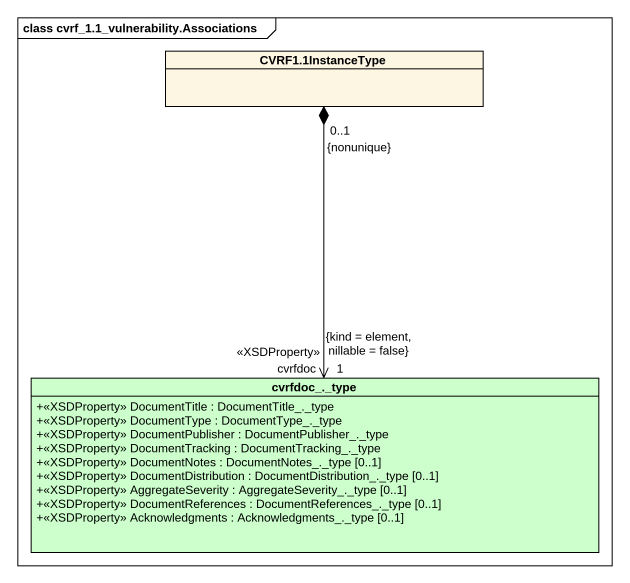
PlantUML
@startuml
mainframe class cvrf_1.1_vulnerability.Associations
hide circle
hide empty members
skinparam classAttributeIconSize 0
class "CVRF1.1InstanceType" as CVRF1_1InstanceType
class "cvrfdoc_._type" as cvrfdoc_type #CCFFCC {
  +<<XSDProperty>> DocumentTitle : DocumentTitle_._type
  +<<XSDProperty>> DocumentType : DocumentType_._type
  +<<XSDProperty>> DocumentPublisher : DocumentPublisher_._type
  +<<XSDProperty>> DocumentTracking : DocumentTracking_._type
  +<<XSDProperty>> DocumentNotes : DocumentNotes_._type [0..1]
  +<<XSDProperty>> DocumentDistribution : DocumentDistribution_._type [0..1]
  +<<XSDProperty>> AggregateSeverity : AggregateSeverity_._type [0..1]
  +<<XSDProperty>> DocumentReferences : DocumentReferences_._type [0..1]
  +<<XSDProperty>> Acknowledgments : Acknowledgments_._type [0..1]
}
CVRF1_1InstanceType "0..1\n{nonunique}" *--> "cvrfdoc\n<<XSDProperty>>\n1\n{kind = element, nillable = false}" cvrfdoc_type
@enduml
